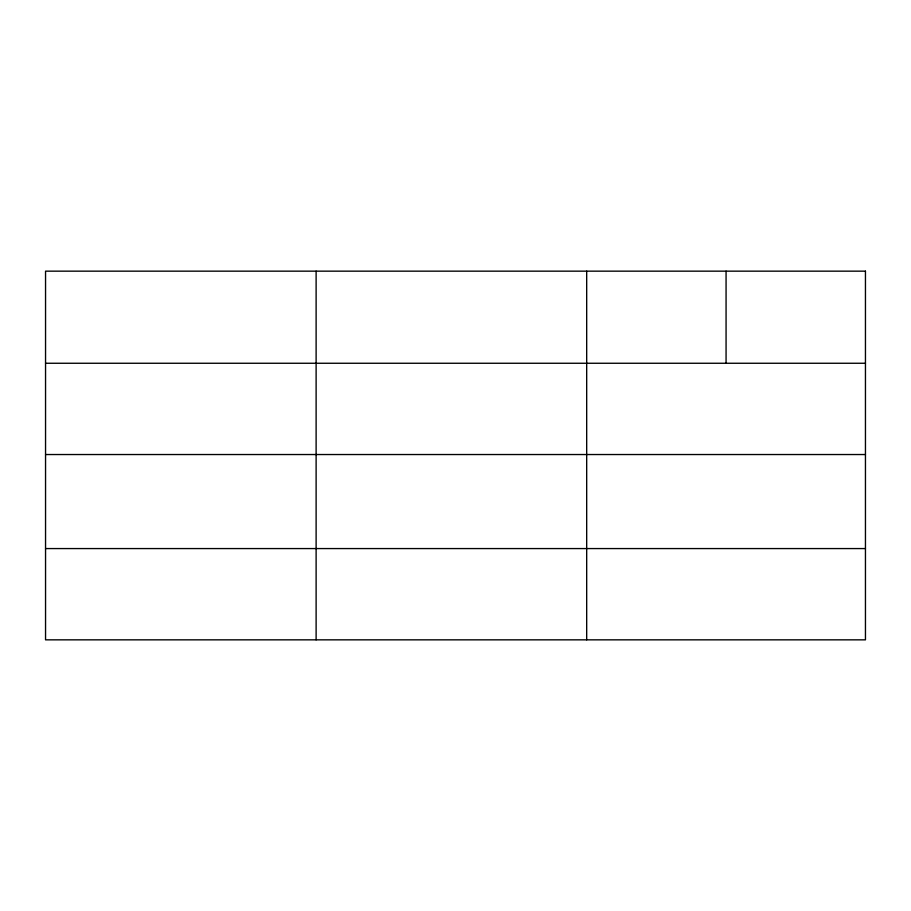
<?xml version="1.0" encoding="UTF-8"?>
<svg xmlns="http://www.w3.org/2000/svg" width="911" height="911" viewBox="0 0 911 911"><rect width="100%" height="100%" fill="white"/><g stroke="black" fill="none" stroke-linecap="round" stroke-linejoin="round"><path stroke-width="1.37" d="M45.55 363.261L865.45 363.261M45.55 454.532L865.45 454.532M45.55 548.57L865.45 548.57M726.067 271.159L726.067 363.261M586.684 271.159L586.684 639.841M316.117 271.159L316.117 639.841M865.45 271.159L45.55 271.159L45.55 639.841L865.45 639.841L865.45 271.159"/></g></svg>
